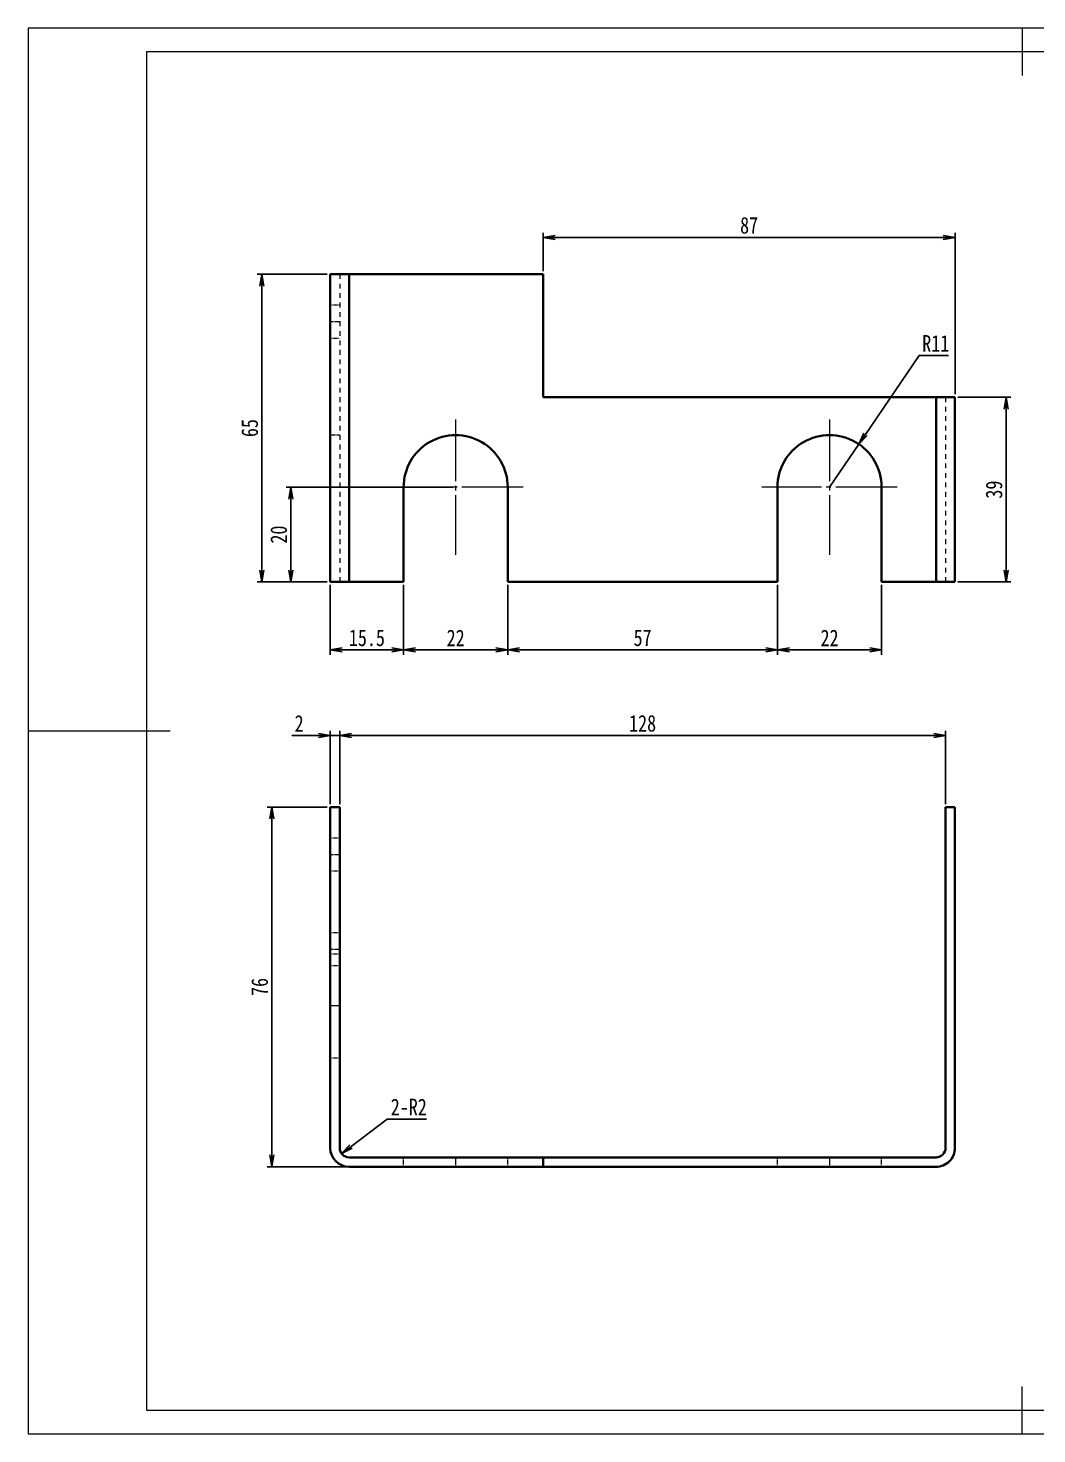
# Model space of a CAD drawing. Header units: millimetres. Extents: x -15766 to 80009, y -9701 to 15159.
# Drawn here: x -13801.3 to -13588.2, y 4666.5 to 4963.5 of the extents above; entities that cross this region are included whole.
import ezdxf

# ---------------------------------------------------------------- set-up
doc = ezdxf.new("R2010")
doc.units = ezdxf.units.MM
doc.linetypes.add('CENTER-HOKUTO_1', pattern=[16, 13, -1, 1, -1])
doc.linetypes.add('HIDDEN-HOKUTO_1', pattern=[2, 1, -1])
doc.layers.get('DEFPOINTS').update_dxf_attribs({"lineweight": 18})
for name, color, linetype, lineweight in [('AM_7', 2, 'CENTER-HOKUTO_1', 18), ('AM_HID', 1, 'HIDDEN-HOKUTO_1', 18), ('AM_VIS', 7, 'Continuous', 18), ('CDRAFT0', 7, 'Continuous', 18), ('title_frame', 7, 'Continuous', 18), ('word_dim', 9, 'Continuous', 18), ('粗实线层_1', 7, 'Continuous', 15)]:
    doc.layers.add(name, color=color, linetype=linetype, lineweight=lineweight)
doc.styles.add('DIM', font='', dxfattribs={"width": 0.8})
doc.styles.get('DIM').set_extended_font_data('NSimSun')
doc.dimstyles.new('1-1$0', dxfattribs={"dimtxt": 3.5, "dimasz": 2.5, "dimexe": 1, "dimexo": 0.625, "dimgap": 0.8, "dimtad": 1, "dimdsep": 46, "dimtxsty": 'DIM', "dimblk": 'OPEN', "dimcen": 0, "dimdle": 5, "dimclrd": 256, "dimclre": 256, "dimclrt": 3, "dimazin": 3, "dimtfac": 0.5, "dimtmove": 0, "dimatfit": 3, "dimldrblk": 'OPEN', "dimfxl": 0, "dimtolj": 1, "dimarcsym": 0})
doc.dimstyles.new('1-1$4', dxfattribs={"dimtxt": 3.5, "dimasz": 2.5, "dimexe": 1, "dimexo": 0.625, "dimgap": 0.8, "dimtad": 1, "dimtih": 1, "dimtoh": 1, "dimzin": 12, "dimdsep": 46, "dimtxsty": 'DIM', "dimblk": 'OPEN', "dimcen": 0, "dimdle": 5, "dimclrd": 256, "dimclre": 256, "dimclrt": 3, "dimazin": 3, "dimtfac": 0.5, "dimtmove": 0, "dimatfit": 3, "dimldrblk": 'OPEN', "dimfxl": 0, "dimtolj": 1, "dimarcsym": 0})

# ---------------------------------------------------------------- blocks, each defined once
blk = doc.blocks.new('*X1435')
at = {"layer": 'CDRAFT0'}
for p, q in [((420, 297), (0, 297)), ((0, 297), (0, 0)), ((420, 0), (420, 297)), ((0, 0), (420, 0))]:
    blk.add_line(p, q, dxfattribs=at)
at = {"layer": '粗实线层_1'}
for p, q in [((210, 297), (210, 287)), ((415, 292), (25, 292)), ((25, 292), (25, 5)), ((415, 5), (415, 292)), ((0, 148.5), (30, 148.5)), ((420, 148.5), (410, 148.5)), ((210, 0), (210, 10)), ((25, 5), (415, 5))]:
    blk.add_line(p, q, dxfattribs=at)
blk = doc.blocks.new('_OPEN')
at = {"color": 0, "linetype": 'ByBlock', "lineweight": -2}
for p, q in [((-1, 0.166667), (0, 0)), ((-1, -0.166667), (0, 0)), ((0, 0), (-1, 0))]:
    blk.add_line(p, q, dxfattribs=at)
blk = doc.blocks.new('*D1456')
at = {"layer": 'DEFPOINTS', "color": 0, "transparency": 16777216}
for p in [(-13737.47, 4846.52), (-13721.97, 4846.52), (-13737.47, 4832.14)]:
    blk.add_point(p, dxfattribs=at)
at = {"layer": 'word_dim', "linetype": 'Continuous', "lineweight": -2, "transparency": 16777216}
for p, q in [((-13737.47, 4845.9), (-13737.47, 4831.14)), ((-13721.97, 4845.9), (-13721.97, 4831.14)), ((-13724.47, 4832.14), (-13734.97, 4832.14))]:
    blk.add_line(p, q, dxfattribs=at)
at = {"layer": 'word_dim', "lineweight": -2, "transparency": 16777216, "xscale": 2.5, "yscale": 2.5, "zscale": 2.5, "rotation": 180}
blk.add_blockref('_OPEN', (-13737.47, 4832.14), dxfattribs=at)
at = {"layer": 'word_dim', "lineweight": -2, "transparency": 16777216, "xscale": 2.5, "yscale": 2.5, "zscale": 2.5}
blk.add_blockref('_OPEN', (-13721.97, 4832.14), dxfattribs=at)
at = {"layer": 'word_dim', "color": 3, "transparency": 16777216, "insert": (-13729.72, 4834.69), "char_height": 3.5, "attachment_point": 5, "style": 'DIM'}
blk.add_mtext('\\A1;15.5', dxfattribs=at)
blk = doc.blocks.new('*D1457')
at = {"layer": 'DEFPOINTS', "color": 0, "transparency": 16777216}
for p in [(-13721.97, 4846.52), (-13699.97, 4846.52), (-13699.97, 4832.14)]:
    blk.add_point(p, dxfattribs=at)
at = {"layer": 'word_dim', "linetype": 'Continuous', "lineweight": -2, "transparency": 16777216}
for p, q in [((-13721.97, 4845.9), (-13721.97, 4831.14)), ((-13699.97, 4845.9), (-13699.97, 4831.14)), ((-13719.47, 4832.14), (-13702.47, 4832.14))]:
    blk.add_line(p, q, dxfattribs=at)
at = {"layer": 'word_dim', "lineweight": -2, "transparency": 16777216, "xscale": 2.5, "yscale": 2.5, "zscale": 2.5, "rotation": 180}
blk.add_blockref('_OPEN', (-13721.97, 4832.14), dxfattribs=at)
at = {"layer": 'word_dim', "lineweight": -2, "transparency": 16777216, "xscale": 2.5, "yscale": 2.5, "zscale": 2.5}
blk.add_blockref('_OPEN', (-13699.97, 4832.14), dxfattribs=at)
at = {"layer": 'word_dim', "color": 3, "transparency": 16777216, "insert": (-13710.97, 4834.69), "char_height": 3.5, "attachment_point": 5, "style": 'DIM'}
blk.add_mtext('\\A1;22', dxfattribs=at)
blk = doc.blocks.new('*D1458')
at = {"layer": 'DEFPOINTS', "color": 0, "transparency": 16777216}
for p in [(-13699.97, 4846.52), (-13642.97, 4846.52), (-13642.97, 4832.14)]:
    blk.add_point(p, dxfattribs=at)
at = {"layer": 'word_dim', "linetype": 'Continuous', "lineweight": -2, "transparency": 16777216}
for p, q in [((-13699.97, 4845.9), (-13699.97, 4831.14)), ((-13642.97, 4845.9), (-13642.97, 4831.14)), ((-13697.47, 4832.14), (-13645.47, 4832.14))]:
    blk.add_line(p, q, dxfattribs=at)
at = {"layer": 'word_dim', "lineweight": -2, "transparency": 16777216, "xscale": 2.5, "yscale": 2.5, "zscale": 2.5, "rotation": 180}
blk.add_blockref('_OPEN', (-13699.97, 4832.14), dxfattribs=at)
at = {"layer": 'word_dim', "lineweight": -2, "transparency": 16777216, "xscale": 2.5, "yscale": 2.5, "zscale": 2.5}
blk.add_blockref('_OPEN', (-13642.97, 4832.14), dxfattribs=at)
at = {"layer": 'word_dim', "color": 3, "transparency": 16777216, "insert": (-13671.47, 4834.69), "char_height": 3.5, "attachment_point": 5, "style": 'DIM'}
blk.add_mtext('\\A1;57', dxfattribs=at)
blk = doc.blocks.new('*D1459')
at = {"layer": 'DEFPOINTS', "color": 0, "transparency": 16777216}
for p in [(-13642.97, 4846.52), (-13620.97, 4846.52), (-13620.97, 4832.14)]:
    blk.add_point(p, dxfattribs=at)
at = {"layer": 'word_dim', "linetype": 'Continuous', "lineweight": -2, "transparency": 16777216}
for p, q in [((-13642.97, 4845.9), (-13642.97, 4831.14)), ((-13620.97, 4845.9), (-13620.97, 4831.14)), ((-13640.47, 4832.14), (-13623.47, 4832.14))]:
    blk.add_line(p, q, dxfattribs=at)
at = {"layer": 'word_dim', "lineweight": -2, "transparency": 16777216, "xscale": 2.5, "yscale": 2.5, "zscale": 2.5, "rotation": 180}
blk.add_blockref('_OPEN', (-13642.97, 4832.14), dxfattribs=at)
at = {"layer": 'word_dim', "lineweight": -2, "transparency": 16777216, "xscale": 2.5, "yscale": 2.5, "zscale": 2.5}
blk.add_blockref('_OPEN', (-13620.97, 4832.14), dxfattribs=at)
at = {"layer": 'word_dim', "color": 3, "transparency": 16777216, "insert": (-13631.97, 4834.69), "char_height": 3.5, "attachment_point": 5, "style": 'DIM'}
blk.add_mtext('\\A1;22', dxfattribs=at)
blk = doc.blocks.new('*D1460')
at = {"layer": 'DEFPOINTS', "color": 0, "transparency": 16777216}
for p in [(-13710.97, 4866.52), (-13745.79, 4846.52), (-13737.47, 4846.52)]:
    blk.add_point(p, dxfattribs=at)
at = {"layer": 'word_dim', "linetype": 'Continuous', "lineweight": -2, "transparency": 16777216}
for p, q in [((-13711.6, 4866.52), (-13746.79, 4866.52)), ((-13745.79, 4864.02), (-13745.79, 4849.02)), ((-13738.1, 4846.52), (-13746.79, 4846.52))]:
    blk.add_line(p, q, dxfattribs=at)
at = {"layer": 'word_dim', "lineweight": -2, "transparency": 16777216, "xscale": 2.5, "yscale": 2.5, "zscale": 2.5}
for p, rotation in [((-13745.79, 4866.52), 90), ((-13745.79, 4846.52), 270)]:
    blk.add_blockref('_OPEN', p, dxfattribs=dict(at, rotation=rotation))
at = {"layer": 'word_dim', "color": 3, "transparency": 16777216, "insert": (-13748.34, 4856.52), "char_height": 3.5, "attachment_point": 5, "rotation": 90, "style": 'DIM'}
blk.add_mtext('\\A1;20', dxfattribs=at)
blk = doc.blocks.new('*D1461')
at = {"layer": 'DEFPOINTS', "color": 0, "transparency": 16777216}
for p in [(-13737.47, 4911.52), (-13751.92, 4846.52), (-13737.47, 4846.52)]:
    blk.add_point(p, dxfattribs=at)
at = {"layer": 'word_dim', "linetype": 'Continuous', "lineweight": -2, "transparency": 16777216}
for p, q in [((-13738.1, 4911.52), (-13752.92, 4911.52)), ((-13751.92, 4909.02), (-13751.92, 4849.02)), ((-13738.1, 4846.52), (-13752.92, 4846.52))]:
    blk.add_line(p, q, dxfattribs=at)
at = {"layer": 'word_dim', "lineweight": -2, "transparency": 16777216, "xscale": 2.5, "yscale": 2.5, "zscale": 2.5}
for p, rotation in [((-13751.92, 4911.52), 90), ((-13751.92, 4846.52), 270)]:
    blk.add_blockref('_OPEN', p, dxfattribs=dict(at, rotation=rotation))
at = {"layer": 'word_dim', "color": 3, "transparency": 16777216, "insert": (-13754.47, 4879.02), "char_height": 3.5, "attachment_point": 5, "rotation": 90, "style": 'DIM'}
blk.add_mtext('\\A1;65', dxfattribs=at)
blk = doc.blocks.new('*D1462')
at = {"layer": 'DEFPOINTS', "color": 0, "transparency": 16777216}
for p in [(-13605.47, 4885.52), (-13605.47, 4846.52), (-13594.66, 4846.52)]:
    blk.add_point(p, dxfattribs=at)
at = {"layer": 'word_dim', "linetype": 'Continuous', "lineweight": -2, "transparency": 16777216}
for p, q in [((-13604.85, 4885.52), (-13593.66, 4885.52)), ((-13594.66, 4883.02), (-13594.66, 4849.02)), ((-13604.85, 4846.52), (-13593.66, 4846.52))]:
    blk.add_line(p, q, dxfattribs=at)
at = {"layer": 'word_dim', "lineweight": -2, "transparency": 16777216, "xscale": 2.5, "yscale": 2.5, "zscale": 2.5}
for p, rotation in [((-13594.66, 4885.52), 90), ((-13594.66, 4846.52), 270)]:
    blk.add_blockref('_OPEN', p, dxfattribs=dict(at, rotation=rotation))
at = {"layer": 'word_dim', "color": 3, "transparency": 16777216, "insert": (-13597.21, 4866.02), "char_height": 3.5, "attachment_point": 5, "rotation": 90, "style": 'DIM'}
blk.add_mtext('\\A1;39', dxfattribs=at)
blk = doc.blocks.new('*D1463')
at = {"layer": 'DEFPOINTS', "color": 0, "transparency": 16777216}
for p in [(-13625.79, 4875.62), (-13631.97, 4866.52)]:
    blk.add_point(p, dxfattribs=at)
at = {"layer": 'word_dim', "linetype": 'Continuous', "lineweight": -2, "transparency": 16777216}
for p, q in [((-13613.07, 4894.37), (-13624.39, 4877.69)), ((-13606.82, 4894.37), (-13613.07, 4894.37)), ((-13631.97, 4866.52), (-13625.79, 4875.62))]:
    blk.add_line(p, q, dxfattribs=at)
at = {"layer": 'word_dim', "lineweight": -2, "transparency": 16777216, "xscale": 2.5, "yscale": 2.5, "zscale": 2.5, "rotation": 235.8194176752642}
blk.add_blockref('_OPEN', (-13625.79, 4875.62), dxfattribs=at)
at = {"layer": 'word_dim', "color": 3, "transparency": 16777216, "insert": (-13609.54, 4896.92), "char_height": 3.5, "attachment_point": 5, "style": 'DIM'}
blk.add_mtext('\\A1;R11', dxfattribs=at)
blk = doc.blocks.new('*D1472')
at = {"layer": 'DEFPOINTS', "color": 0, "transparency": 16777216}
for p in [(-13605.47, 4919.29), (-13692.47, 4911.52), (-13605.47, 4885.52)]:
    blk.add_point(p, dxfattribs=at)
at = {"layer": 'word_dim', "linetype": 'Continuous', "lineweight": -2, "transparency": 16777216}
for p, q in [((-13692.47, 4912.15), (-13692.47, 4920.29)), ((-13689.97, 4919.29), (-13607.97, 4919.29)), ((-13605.47, 4886.15), (-13605.47, 4920.29))]:
    blk.add_line(p, q, dxfattribs=at)
at = {"layer": 'word_dim', "lineweight": -2, "transparency": 16777216, "xscale": 2.5, "yscale": 2.5, "zscale": 2.5, "rotation": 180}
blk.add_blockref('_OPEN', (-13692.47, 4919.29), dxfattribs=at)
at = {"layer": 'word_dim', "lineweight": -2, "transparency": 16777216, "xscale": 2.5, "yscale": 2.5, "zscale": 2.5}
blk.add_blockref('_OPEN', (-13605.47, 4919.29), dxfattribs=at)
at = {"layer": 'word_dim', "color": 3, "transparency": 16777216, "insert": (-13648.97, 4921.84), "char_height": 3.5, "attachment_point": 5, "style": 'DIM'}
blk.add_mtext('\\A1;87', dxfattribs=at)
blk = doc.blocks.new('*D1473')
at = {"layer": 'DEFPOINTS', "color": 0, "transparency": 16777216}
for p in [(-13737.47, 4814.07), (-13737.47, 4798.95), (-13735.47, 4798.95)]:
    blk.add_point(p, dxfattribs=at)
at = {"layer": 'word_dim', "linetype": 'Continuous', "lineweight": -2, "transparency": 16777216}
for p, q in [((-13737.47, 4799.57), (-13737.47, 4815.07)), ((-13735.47, 4799.57), (-13735.47, 4815.07)), ((-13739.97, 4814.07), (-13745.61, 4814.07)), ((-13735.47, 4814.07), (-13737.47, 4814.07)), ((-13732.97, 4814.07), (-13730.47, 4814.07))]:
    blk.add_line(p, q, dxfattribs=at)
at = {"layer": 'word_dim', "lineweight": -2, "transparency": 16777216, "xscale": 2.5, "yscale": 2.5, "zscale": 2.5}
blk.add_blockref('_OPEN', (-13737.47, 4814.07), dxfattribs=at)
at = {"layer": 'word_dim', "lineweight": -2, "transparency": 16777216, "xscale": 2.5, "yscale": 2.5, "zscale": 2.5, "rotation": 180}
blk.add_blockref('_OPEN', (-13735.47, 4814.07), dxfattribs=at)
at = {"layer": 'word_dim', "color": 3, "transparency": 16777216, "insert": (-13744.04, 4816.62), "char_height": 3.5, "attachment_point": 5, "style": 'DIM'}
blk.add_mtext('\\A1;2', dxfattribs=at)
blk = doc.blocks.new('*D1474')
at = {"layer": 'DEFPOINTS', "color": 0, "transparency": 16777216}
for p in [(-13607.47, 4814.07), (-13735.47, 4798.95), (-13607.47, 4798.95)]:
    blk.add_point(p, dxfattribs=at)
at = {"layer": 'word_dim', "linetype": 'Continuous', "lineweight": -2, "transparency": 16777216}
for p, q in [((-13735.47, 4799.57), (-13735.47, 4815.07)), ((-13607.47, 4799.57), (-13607.47, 4815.07)), ((-13732.97, 4814.07), (-13609.97, 4814.07))]:
    blk.add_line(p, q, dxfattribs=at)
at = {"layer": 'word_dim', "lineweight": -2, "transparency": 16777216, "xscale": 2.5, "yscale": 2.5, "zscale": 2.5, "rotation": 180}
blk.add_blockref('_OPEN', (-13735.47, 4814.07), dxfattribs=at)
at = {"layer": 'word_dim', "lineweight": -2, "transparency": 16777216, "xscale": 2.5, "yscale": 2.5, "zscale": 2.5}
blk.add_blockref('_OPEN', (-13607.47, 4814.07), dxfattribs=at)
at = {"layer": 'word_dim', "color": 3, "transparency": 16777216, "insert": (-13671.47, 4816.62), "char_height": 3.5, "attachment_point": 5, "style": 'DIM'}
blk.add_mtext('\\A1;128', dxfattribs=at)
blk = doc.blocks.new('*D1475')
at = {"layer": 'DEFPOINTS', "color": 0, "transparency": 16777216}
for p in [(-13737.47, 4798.95), (-13749.82, 4722.95), (-13733.47, 4722.95)]:
    blk.add_point(p, dxfattribs=at)
at = {"layer": 'word_dim', "linetype": 'Continuous', "lineweight": -2, "transparency": 16777216}
for p, q in [((-13738.1, 4798.95), (-13750.82, 4798.95)), ((-13749.82, 4796.45), (-13749.82, 4725.45)), ((-13734.1, 4722.95), (-13750.82, 4722.95))]:
    blk.add_line(p, q, dxfattribs=at)
at = {"layer": 'word_dim', "lineweight": -2, "transparency": 16777216, "xscale": 2.5, "yscale": 2.5, "zscale": 2.5}
for p, rotation in [((-13749.82, 4798.95), 90), ((-13749.82, 4722.95), 270)]:
    blk.add_blockref('_OPEN', p, dxfattribs=dict(at, rotation=rotation))
at = {"layer": 'word_dim', "color": 3, "transparency": 16777216, "insert": (-13752.37, 4760.95), "char_height": 3.5, "attachment_point": 5, "rotation": 90, "style": 'DIM'}
blk.add_mtext('\\A1;76', dxfattribs=at)
blk = doc.blocks.new('*D1476')
at = {"layer": 'DEFPOINTS', "color": 0, "transparency": 16777216}
for p in [(-13735.07, 4725.74), (-13733.47, 4726.95)]:
    blk.add_point(p, dxfattribs=at)
at = {"layer": 'word_dim', "linetype": 'Continuous', "lineweight": -2, "transparency": 16777216}
for p, q in [((-13725.42, 4733.04), (-13733.07, 4727.25)), ((-13717.11, 4733.04), (-13725.42, 4733.04))]:
    blk.add_line(p, q, dxfattribs=at)
at = {"layer": 'word_dim', "lineweight": -2, "transparency": 16777216, "xscale": 2.5, "yscale": 2.5, "zscale": 2.5, "rotation": 217.1436980762651}
blk.add_blockref('_OPEN', (-13735.07, 4725.74), dxfattribs=at)
at = {"layer": 'word_dim', "color": 3, "transparency": 16777216, "insert": (-13720.87, 4735.59), "char_height": 3.5, "attachment_point": 5, "style": 'DIM'}
blk.add_mtext('\\A1;2-R2', dxfattribs=at)

msp = doc.modelspace()

# ---------------------------------------------------------------- linework, layer by layer
at = {"layer": 'AM_7', "ltscale": 0.059998}
for p, q in [((-13737.67248, 4901.52463), (-13735.27258, 4901.52463)), ((-13737.67248, 4788.94522), (-13735.27258, 4788.94522)), ((-13737.67248, 4768.94522), (-13735.27258, 4768.94522))]:
    msp.add_line(p, q, dxfattribs=at)
at = {"layer": 'AM_7'}
for p, q in [((-13710.97229, 4880.82468), (-13710.97229, 4852.22464)), ((-13631.97229, 4880.82468), (-13631.97229, 4852.22464)), ((-13696.67248, 4866.52463), (-13725.27258, 4866.52463)), ((-13617.67248, 4866.52463), (-13646.27258, 4866.52463))]:
    msp.add_line(p, q, dxfattribs=at)
at = {"layer": 'AM_7', "ltscale": 0.06001}
for p, q in [((-13735.27258, 4866.52463), (-13737.67297, 4866.52463)), ((-13735.27258, 4756.94522), (-13737.67297, 4756.94522))]:
    msp.add_line(p, q, dxfattribs=at)
at = {"layer": 'AM_7', "ltscale": 0.060013}
for p, q in [((-13710.97229, 4725.14517), (-13710.97229, 4722.74466)), ((-13631.97229, 4725.14517), (-13631.97229, 4722.74466))]:
    msp.add_line(p, q, dxfattribs=at)
at = {"layer": 'AM_HID'}
for p, q in [((-13735.47229, 4911.52463), (-13735.47229, 4846.52463)), ((-13733.47229, 4911.52463), (-13733.47229, 4846.52463)), ((-13609.47229, 4885.52463), (-13609.47229, 4846.52463)), ((-13607.47229, 4885.52463), (-13607.47229, 4846.52463))]:
    msp.add_line(p, q, dxfattribs=at)
at = {"layer": 'AM_HID', "ltscale": 0.05}
for p, q in [((-13737.47229, 4905.02463), (-13735.47229, 4905.02463)), ((-13737.47229, 4905.02463), (-13735.47229, 4905.02463)), ((-13737.47229, 4898.02463), (-13735.47229, 4898.02463)), ((-13737.47229, 4898.02463), (-13735.47229, 4898.02463)), ((-13735.47229, 4877.52463), (-13737.47229, 4877.52463)), ((-13737.47229, 4866.52463), (-13735.47229, 4866.52463)), ((-13737.47229, 4866.52463), (-13735.47229, 4866.52463)), ((-13737.47229, 4792.44522), (-13735.47229, 4792.44522)), ((-13737.47229, 4785.44522), (-13735.47229, 4785.44522)), ((-13737.47229, 4772.44522), (-13735.47229, 4772.44522)), ((-13737.47229, 4767.94522), (-13735.47229, 4767.94522)), ((-13737.47229, 4765.44522), (-13735.47229, 4765.44522)), ((-13737.47229, 4745.94522), (-13735.47229, 4745.94522)), ((-13721.97229, 4722.94522), (-13721.97229, 4724.94522)), ((-13699.97229, 4722.94522), (-13699.97229, 4724.94522)), ((-13642.97229, 4722.94522), (-13642.97229, 4724.94522)), ((-13620.97229, 4722.94522), (-13620.97229, 4724.94522))]:
    msp.add_line(p, q, dxfattribs=at)
at = {"layer": 'AM_VIS', "lineweight": 35, "ltscale": 0.1}
for p, q in [((-13733.47229, 4911.52463), (-13737.47229, 4911.52463)), ((-13605.47229, 4885.52463), (-13609.47229, 4885.52463)), ((-13733.47229, 4846.52463), (-13737.47229, 4846.52463)), ((-13605.47229, 4846.52463), (-13609.47229, 4846.52463))]:
    msp.add_line(p, q, dxfattribs=at)
at = {"layer": 'AM_VIS', "lineweight": 35}
for p, q in [((-13737.47229, 4911.52463), (-13737.47229, 4846.52463)), ((-13733.47229, 4911.52463), (-13692.47229, 4911.52463)), ((-13733.47229, 4911.52463), (-13733.47229, 4846.52463)), ((-13692.47229, 4911.52463), (-13692.47229, 4885.52463)), ((-13609.47229, 4885.52463), (-13692.47229, 4885.52463)), ((-13609.47229, 4885.52463), (-13609.47229, 4846.52463)), ((-13605.47229, 4885.52463), (-13605.47229, 4846.52463)), ((-13721.97229, 4846.52463), (-13721.97229, 4866.52463)), ((-13699.97229, 4866.52463), (-13699.97229, 4846.52463)), ((-13642.97229, 4846.52463), (-13642.97229, 4866.52463)), ((-13620.97229, 4866.52463), (-13620.97229, 4846.52463)), ((-13699.97229, 4846.52463), (-13642.97229, 4846.52463)), ((-13737.47229, 4798.94522), (-13737.47229, 4726.94522)), ((-13735.47229, 4798.94522), (-13735.47229, 4726.94522)), ((-13607.47229, 4726.94522), (-13607.47229, 4798.94522)), ((-13605.47229, 4726.94522), (-13605.47229, 4798.94522)), ((-13733.47229, 4724.94522), (-13692.47229, 4724.94522)), ((-13733.47229, 4722.94522), (-13692.47229, 4722.94522)), ((-13609.47229, 4724.94522), (-13692.47229, 4724.94522)), ((-13609.47229, 4722.94522), (-13692.47229, 4722.94522))]:
    msp.add_line(p, q, dxfattribs=at)
at = {"layer": 'AM_VIS', "lineweight": 35, "ltscale": 0.2875}
for p, q in [((-13733.47229, 4846.52463), (-13721.97229, 4846.52463)), ((-13620.97229, 4846.52463), (-13609.47229, 4846.52463))]:
    msp.add_line(p, q, dxfattribs=at)
at = {"layer": 'AM_VIS', "lineweight": 35, "ltscale": 0.05}
for p, q in [((-13735.47229, 4798.94522), (-13737.47229, 4798.94522)), ((-13605.47229, 4798.94522), (-13607.47229, 4798.94522)), ((-13692.47229, 4724.94522), (-13692.47229, 4722.94522))]:
    msp.add_line(p, q, dxfattribs=at)
at = {"layer": 'AM_VIS', "lineweight": 35}
for centre, radius, start, end in [((-13710.97229, 4866.52463), 11, 0, 180.000005), ((-13631.97229, 4866.52463), 11, 0, 180.000005), ((-13733.47229, 4726.94522), 4, 180.000005, 269.9999975), ((-13733.47229, 4726.94522), 2, 180.000005, 269.9999975), ((-13609.47229, 4726.94522), 2, 269.9999975, 360), ((-13609.47229, 4726.94522), 4, 269.9999975, 360)]:
    msp.add_arc(centre, radius, start, end, dxfattribs=at)

# ---------------------------------------------------------------- block references
at = {"layer": 'title_frame'}
msp.add_blockref('*X1435', (-13801.29865, 4666.51982), dxfattribs=at)

# ---------------------------------------------------------------- dimensions: what is measured, and where the dimension line sits
at = {"layer": 'word_dim', "color": 3, "true_color": 0x00ff00}
for base, p1, p2, picture, middle in [((-13605.47229, 4919.29426), (-13692.47229, 4911.52463), (-13605.47229, 4885.52463), '*D1472', (-13648.97229, 4921.84426)), ((-13737.47229, 4832.13535), (-13721.97229, 4846.52463), (-13737.47229, 4846.52463), '*D1456', (-13729.72229, 4834.68535)), ((-13699.97229, 4832.13535), (-13721.97229, 4846.52463), (-13699.97229, 4846.52463), '*D1457', (-13710.97229, 4834.68535)), ((-13642.97229, 4832.13535), (-13699.97229, 4846.52463), (-13642.97229, 4846.52463), '*D1458', (-13671.47229, 4834.68535)), ((-13620.97229, 4832.13535), (-13642.97229, 4846.52463), (-13620.97229, 4846.52463), '*D1459', (-13631.97229, 4834.68535)), ((-13737.47229, 4814.07107), (-13735.47229, 4798.94522), (-13737.47229, 4798.94522), '*D1473', (-13744.04229, 4816.62107)), ((-13607.47229, 4814.07107), (-13735.47229, 4798.94522), (-13607.47229, 4798.94522), '*D1474', (-13671.47229, 4816.62107))]:
    dim = msp.add_linear_dim(base=base, p1=p1, p2=p2, dimstyle='1-1$0', dxfattribs=at)
    dim.commit()
    dim.dimension.update_dxf_attribs({"geometry": picture, "text_midpoint": middle})
for base, p1, p2, picture, middle in [((-13751.91555, 4846.52463), (-13737.47229, 4911.52463), (-13737.47229, 4846.52463), '*D1461', (-13754.46555, 4879.02463)), ((-13594.65532, 4846.52463), (-13605.47229, 4885.52463), (-13605.47229, 4846.52463), '*D1462', (-13597.20532, 4866.02463)), ((-13745.7939, 4846.52463), (-13710.97229, 4866.52463), (-13737.47229, 4846.52463), '*D1460', (-13748.3439, 4856.52463)), ((-13749.82038, 4722.94522), (-13737.47229, 4798.94522), (-13733.47229, 4722.94522), '*D1475', (-13752.37038, 4760.94522))]:
    dim = msp.add_linear_dim(base=base, p1=p1, p2=p2, angle=90, dimstyle='1-1$0', dxfattribs=at)
    dim.commit()
    dim.dimension.update_dxf_attribs({"geometry": picture, "text_midpoint": middle})
dim = msp.add_radius_dim(center=(-13631.97229, 4866.52463), mpoint=(-13625.79246, 4875.62461), dimstyle='1-1$4', dxfattribs=at)
dim.commit()
dim.dimension.update_dxf_attribs({"geometry": '*D1463', "text_midpoint": (-13609.54344, 4894.36518), "dimtype": 164})
dim = msp.add_radius_dim(center=(-13733.47229, 4726.94522), mpoint=(-13735.06654, 4725.73759), text='2-<>', dimstyle='1-1$4', override={"dimtmove": 1}, dxfattribs=at)
dim.commit()
dim.dimension.update_dxf_attribs({"geometry": '*D1476', "text_midpoint": (-13725.4247, 4733.04122), "dimtype": 164})

doc.saveas('drawing.dxf')
